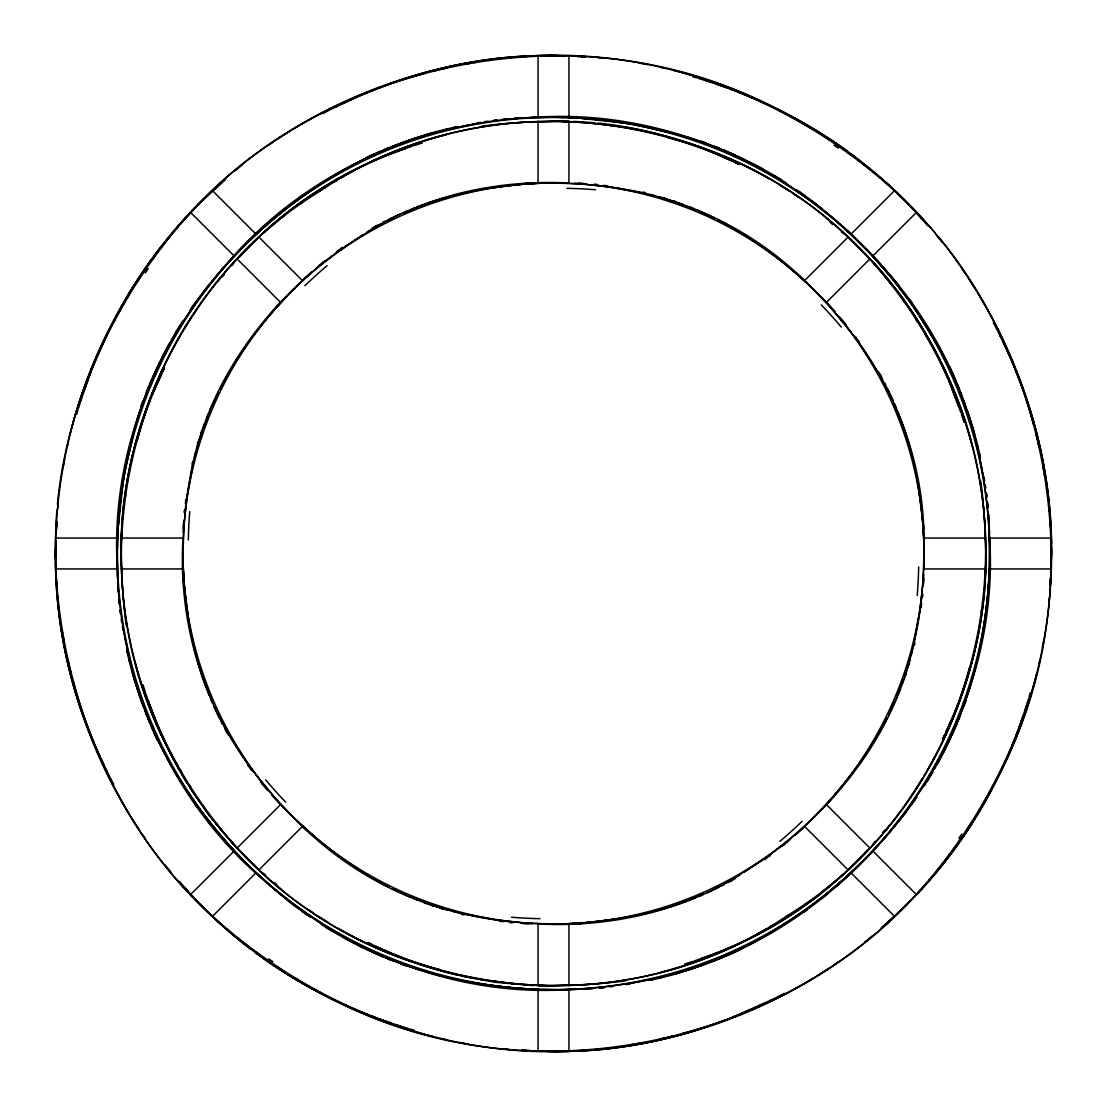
<?xml version="1.0" encoding="UTF-8"?>
<svg xmlns="http://www.w3.org/2000/svg" width="1107" height="1107" viewBox="0 0 1107 1107"><rect width="100%" height="100%" fill="white"/><g stroke="black" fill="none" stroke-linecap="round" stroke-linejoin="round"><path stroke-width="1.5" d="M117.259 553.638L117.633 577.397L117.536 574.049M150.275 399.862C127.969 455.475 117.37 516.07 122.337 575.931M942.569 739.089C974.118 674.938 990.71 602.651 984.663 531.069M55.53 557.762L55.876 541.005M1051.47 549.238L1051.124 565.995M405.84 148.476C237.119 203.909 119.999 376.518 121.175 552.559M701.16 958.524C869.881 903.091 987.001 730.482 985.825 554.441M55.82 545.018C53.786 601.945 63.39 659.052 82.292 712.714M1051.18 561.982C1053.214 505.055 1043.61 447.948 1024.708 394.286M117.314 548.546L117.439 543.468M989.561 563.532L989.367 529.603L989.464 532.951M55.544 563.352L55.641 568.943L117.384 568.943C108.777 436.103 171.17 305.933 271.063 220.293M1051.456 543.648L1051.359 538.057L989.616 538.057C998.223 670.897 935.83 801.067 835.937 886.707M100.073 756.718C36.019 621.982 41.969 458.962 110.548 327.091M117.397 532.841C111.046 663.259 163.767 795.725 264.365 880.632M989.603 574.159C991.332 519.972 984.649 465.314 968.002 413.644M1006.927 350.282C1069.86 482.887 1065.432 643.098 999.469 773.738M183.195 532.246L183.804 520.664M923.805 574.754L923.196 586.336M117.605 538.389L117.826 533.325M989.174 573.675L989.395 568.611M183.264 528.537L183.61 522.227M923.39 584.773L923.736 578.463M117.854 522.656L118.172 517.578M988.828 589.422L989.146 584.344M118.089 528.26L123.555 478.362M988.911 578.74C986.849 613.486 981.286 648.079 971.572 681.525M257.779 868.511C164.071 782.206 112.513 650.736 122.296 523.749M849.221 238.489C942.929 324.794 994.487 456.264 984.704 583.251M56.623 527.057L57.038 521.48M1050.377 579.943L1049.962 585.52M56.568 529.866L56.983 523.763M1050.017 583.237L1050.432 577.134M56.9 509.995C49.012 612.572 74.127 717.059 124.704 806.366C184.011 910.217 283.766 989.298 397.662 1025.193M184.302 512.818L184.551 509.677M922.449 597.323L922.698 594.182M118.947 507.463L119.265 504.1M987.735 602.9L988.053 599.537M184.482 512.015L184.758 509.151M922.242 597.849L922.518 594.985M57.398 504.446C63.403 441.624 83.067 380.476 112.181 324.628M122.835 517.979L123.444 512.209M983.556 594.791L984.165 589.021M185.353 503.422L185.851 499.146M921.149 607.854L921.647 603.578M185.464 508.238L186.35 500.862M920.65 606.138L921.536 598.762M124.15 506.411L124.51 503.505M982.49 603.495L982.85 600.589M187.36 493.514L183.956 525.562L182.793 560.28M919.64 613.486L923.044 581.438L924.207 546.72M125.326 497.693L125.741 494.787M981.259 612.213L981.674 609.307M187.152 495.77L193.268 462.74M919.848 611.23L913.732 644.26M187.581 492.048L189.518 480.383M919.419 614.952L917.482 626.617M124.385 473.464L135.428 425.475M189.781 478.93C204.947 389.207 259.937 310.361 331.892 256.201M917.219 628.07L912.929 648.204M192.023 464.22L192.66 461.494M914.34 645.506L914.977 642.78M912.777 648.315C894.193 730.233 841.209 800.527 775.108 850.799M194.417 457.357L195.87 451.684M911.13 655.316L912.583 649.643M137.476 439.382L139.081 433.57M967.919 673.43L969.524 667.618M196.631 448.847L198.208 443.201M908.792 663.799L910.369 658.153M76.701 414.433L78.016 409.839M1028.984 697.161L1030.299 692.567M139.51 432.131C166.728 332.833 231.667 244.841 319.812 191.317C497.278 70.142 753.493 111.17 886.79 278.604M967.49 674.869C940.272 774.167 875.333 862.159 787.188 915.683C609.722 1036.858 353.507 995.83 220.21 828.396M198.623 441.804L200.312 436.2M906.688 670.8L908.377 665.196M197.433 444.004L198.25 441.347M908.75 665.653L909.567 662.996M136.825 420.771L145.142 396.237M970.175 686.229L967.214 695.57M78.486 408.317L81.337 399.184M1025.663 707.816L1028.514 698.683M81.005 400.222L82.333 396.112M1024.667 710.888L1025.995 706.778M200.768 434.816L202.581 429.253M904.419 677.747L906.232 672.184M81.807 397.662L92.573 367.635L107.725 332.889M966.757 696.953L961.858 710.763M1025.193 709.338C1000.271 786.385 957.264 858.174 897.556 913.261M84.16 390.633L85.848 385.748M1021.152 721.252L1022.84 716.367M200.837 433.446L201.751 430.831M203.051 427.869L204.504 423.732M902.496 683.268L903.949 679.131M905.249 676.169L906.163 673.554M86.415 384.115L88.173 379.258M1018.827 727.742L1020.585 722.885M141.129 405.66L142.831 401.052M964.169 705.948L965.871 701.34M153.375 392.445C104.75 512.389 110.479 653.863 177.881 765.67M953.625 714.555C1003.62 591.775 995.774 446.591 924.594 333.525M88.768 377.639L91.203 371.177M1015.797 735.823L1018.232 729.361M145.654 394.867L149.403 385.319M959.769 716.243L961.346 712.133M91.826 369.572L96.309 358.377M1015.174 737.428L1010.691 748.623M957.597 721.681L959.243 717.599M206.594 417.892L208.158 414.073M898.842 692.927L900.406 689.108M150.787 381.86C126.115 440.821 116.18 505.235 117.384 568.943M956.213 725.14C980.885 666.179 990.82 601.765 989.616 538.057M146.387 391.92L148.255 387.395M958.745 719.605L960.613 715.08M152.157 395.213L164.431 367.911M149.957 383.963L159.533 362.543M957.043 723.037L953.002 732.474M151.313 380.614L155.077 371.994M955.687 726.386L951.923 735.006M153.582 391.85L161.359 374.401M953.418 715.15L945.641 732.599M209.763 410.254L218.231 392.127M897.237 696.746L888.769 714.873M150.165 382.884L152.531 377.529M954.469 729.471L956.835 724.116M96.876 357.243C120.621 303.553 152.974 253.586 192.701 210.33M1010.124 749.757C986.379 803.447 954.026 853.414 914.299 896.67M952.421 733.816L947.467 744.457M153.14 376.186L163.85 353.797M155.644 370.762L157.319 367.095M952.034 734.799L953.86 730.814M162.701 371.509L164.5 367.787M942.5 739.213L944.299 735.491M945.53 748.415L946.817 745.786M157.485 366.901L159.436 362.958M947.564 744.042L951.397 736.127L943.15 753.203M110.479 327.243L130.252 291.169L150.981 259.785M162.12 357.257L164.791 352.026M160.086 361.643L162.757 356.412M944.243 750.588L946.914 745.357M942.209 754.974L944.88 749.743M994.819 782.372C1102.185 588.633 1050.778 327.257 885.683 182.143M113.315 321.625C137.655 273.872 170.021 230.131 209.444 193.739M993.366 786.025C965.871 840.061 927.777 888.672 881.269 927.624M164.459 352.593L168.901 344.263M942.541 754.407L938.099 762.737M165.483 350.725L170.367 341.662M163.435 355.126L177.203 330.827M943.565 751.874L929.797 776.173M941.517 756.275L936.633 765.338M112.983 323.106L115.405 318.553M219.643 389.277L228.042 373.917M887.357 717.723L878.958 733.083M991.595 788.447L994.017 783.894M221.054 386.592L222.479 383.908M884.521 723.092L885.946 720.408M116.235 317.045L118.712 312.506M988.288 794.494L990.765 789.955M223.185 382.565L225.385 378.58M881.615 728.42L883.815 724.435M119.556 311.012L121.244 308.009M985.756 798.991L987.444 795.988M171.101 340.375L173.273 336.528M934.446 769.185L935.899 766.625M122.088 306.514L125.534 300.578M981.466 806.422L984.912 800.486M227.627 374.609L229.163 371.98M877.837 735.02L879.373 732.391M174.02 335.255L179.334 326.385M932.98 771.745L927.666 780.615M127.291 297.631L129.062 294.683M977.938 812.317L979.709 809.369M175.598 332.543L176.995 330.232M229.938 370.665C251.856 333.774 279.946 300.73 311.704 271.948M877.062 736.335C855.144 773.226 827.054 806.27 795.296 835.052M930.005 776.768L931.402 774.457M228.831 372.533C251.012 334.798 279.67 301.076 312.049 271.741M878.169 734.467C855.988 772.202 827.33 805.924 794.951 835.259M177.687 329.07L180.538 324.462M926.462 782.538L929.313 777.93M177.978 329.582L182.697 322.095M929.022 777.418L924.303 784.905M181.257 323.327L182.71 321.044M924.29 785.956L925.743 783.673M137.24 281.621L140.049 277.331M966.951 829.669L969.76 825.379M183.485 320.85L200.478 296.455M923.515 786.15L906.522 810.545M189.837 310.264L191.386 307.995M915.614 799.005L917.163 796.736M192.189 306.86L193.78 304.605M913.22 802.395L914.811 800.14M191.995 307.234L194.957 303.083M912.043 803.917L915.005 799.766M152.711 258.969L155.257 255.468M194.583 303.484L197.018 300.122M909.982 806.878L912.417 803.516M951.743 851.532L954.289 848.031M156.115 254.319L157.831 251.995M949.169 855.005L950.885 852.681M197.835 299.001L200.325 295.666M906.675 811.334L909.165 807.999M154.26 255.399L179.154 224.735M201.197 295.486L217.097 275.449M905.803 811.514L889.903 831.551M160.432 248.549L162.175 246.28M944.824 860.72L946.568 858.451M201.031 294.877L203.702 291.252M903.893 814.821L905.969 812.123M903.298 815.748L905.844 812.441M163.933 243.997L165.69 241.741M941.31 865.259L943.067 863.003M204.145 290.837L223.808 267.299L244.924 245.131M902.855 816.163L886.569 835.868L869.258 854.632M204.546 290.145L222.562 268.586M902.454 816.855L884.438 838.414M168.361 238.365L171.045 235.03M935.955 871.97L938.639 868.635M222.438 276.764L224.486 274.287M882.514 832.713L884.562 830.236M173.771 231.709L178.352 226.243M933.229 875.291L928.648 880.757M217.899 274.508C265.694 218.439 326.51 172.734 395.102 145.363M887.523 834.36C839.922 889.53 779.743 934.599 711.898 961.637M179.265 225.15L198.914 203.909L225.731 179.376M927.735 881.85C783.839 1050.252 519.64 1102.863 324.628 994.819M231.709 265.694L233.798 263.272M873.202 843.728L875.291 841.306M272.599 310.984L274.55 308.825M832.45 798.175L834.401 796.016M239.098 257.336L258.761 236.94L278.604 220.21M867.902 849.664L848.239 870.06L828.396 886.79M238.489 257.779L258.761 236.94L302.432 280.597L275.532 307.76M868.511 849.221L848.239 870.06L804.568 826.403L831.468 799.24M182.143 221.317C327.257 56.222 588.633 4.815 782.372 112.181M226.368 264.365C311.275 163.767 443.741 111.046 574.159 117.397M880.632 842.635C823.262 907.698 747.142 957.112 662.235 976.775M193.656 209.306C253.448 144.297 332.972 99.187 417.63 75.345M913.344 897.694C853.552 962.703 774.028 1007.813 689.37 1031.655M190.542 894.622L234.2 850.965M628.07 189.781C694.172 201.806 756.621 233.397 804.568 280.597L848.239 236.94M832.492 217.899L850.965 234.2L894.622 190.542L898.649 194.431M208.351 912.569L212.378 916.458L256.035 872.8L272.64 887.523M258.761 870.06L302.432 826.403C345.522 868.538 400.014 898.856 458.685 912.777M966.3 408.525C947.038 351.556 914.7 299.139 872.8 256.035L916.458 212.378M865.674 858.271L847.312 875.845M248.577 241.575L259.688 231.155M262.276 233.632C305.062 193.628 357.409 164.694 412.745 146.069M844.724 873.368L815.236 898.123L787.243 917.371M212.516 190.902L218.743 185.298M894.484 916.098L888.257 921.702M263.466 227.779C304.37 191.414 351.32 161.428 402.796 142.457M843.534 879.221C802.63 915.586 755.68 945.572 704.204 964.543M316.408 267.922L318.595 266.026M788.405 840.974L790.592 839.078M318.802 265.694L323.604 261.639M783.396 845.361L788.198 841.306M278.77 213.693L285.288 208.337M828.23 893.307L821.712 898.663M323.009 262.317L325.237 260.477M781.763 846.523L783.991 844.683M325.264 261.252L342.99 247.816M781.736 845.748L764.01 859.184M280.901 218.411L285.495 214.813M821.505 892.187L826.099 888.589M336.514 251.621L338.797 249.905M768.203 857.095L770.486 855.379M335.269 253.641L362.958 234.587M771.731 853.359L744.042 872.413M299.914 197.06L302.612 195.067M804.388 911.933L807.086 909.94M339.946 249.061L342.257 247.387M764.743 859.613L767.054 857.939M344.194 246.972L380.255 224.278M762.806 860.028L726.746 882.722M299.72 204.325L302.156 202.623M804.844 904.377L807.28 902.675M319.466 191.041L321.985 189.422M785.015 917.578L787.534 915.959M366.5 232.401C426.596 194.86 498.551 179.445 568.943 183.001L568.943 121.244L554.441 121.175M740.5 874.599C680.404 912.14 608.449 927.555 538.057 923.999L538.057 985.756L552.559 985.825M783.064 919.945C755.126 936.909 725.196 950.498 694.255 960.931M333.525 182.406L337.4 180.109M769.6 926.891L773.475 924.594M341.33 177.881C453.137 110.479 594.611 104.75 714.555 153.375M765.67 929.119C653.863 996.521 512.389 1002.25 392.445 953.625M372.063 228.319L376.089 226.077M730.911 880.923L734.937 878.681M374.263 226.949L377.93 224.942M729.07 882.058L732.737 880.051M322.663 113.703L326.482 111.682M780.518 995.318L784.337 993.297M327.34 111.254L330.163 109.773M776.837 997.227L779.66 995.747M382.842 222.355L385.305 221.082M721.695 885.918L724.158 884.645M386.703 220.819L393.22 217.498M713.78 889.502L720.297 886.181M331.616 109.053L336.763 106.48M770.237 1000.52L775.384 997.947M335.891 106.936L359 96.143L388.349 84.423M771.109 1000.064L730.468 1018.108M389.027 219.228L392.764 217.429M714.236 889.571L717.973 887.772M342.769 103.615L348.76 100.751M758.24 1006.249L764.231 1003.385M394.009 216.847L400.291 213.969M712.991 890.153L706.709 893.031M366.486 157.346L375.425 153.292M740.514 949.654L731.575 953.708M350.282 100.073C417.547 69.174 491.854 52.596 565.995 55.876M756.718 1006.927C689.453 1037.826 615.146 1054.404 541.005 1051.124M376.92 152.655L379.922 151.355M727.078 955.645L730.08 954.345M404.083 212.323L407.902 210.704M699.098 896.296L702.917 894.677M384.433 149.473L388.972 147.632M718.028 959.368L722.567 957.527M411.721 209.154L415.568 207.646M691.432 899.354L695.279 897.846M390.453 147.079L408.981 140.202M716.547 959.921L673.222 974.174L636.138 982.449M400.125 143.426L405.176 141.558M706.875 963.574L698.019 966.798M718.651 1022.577L724.573 1020.377M417.062 207.092L424.521 204.352M682.479 902.648L689.938 899.908M404.318 141.917L422.694 135.704M702.682 965.083L684.306 971.296M394.286 82.292C447.948 63.39 505.055 53.786 561.982 55.82M712.714 1024.708C659.052 1043.61 601.945 1053.214 545.018 1051.18M410.24 139.745L415.346 138.015M691.654 968.985L696.76 967.255M426.015 203.84C471.803 187.886 520.622 182.143 568.943 183.001L547.052 182.973M680.985 903.16C635.197 919.114 586.378 924.857 538.057 923.999L559.948 924.027M406.684 141.101L433.778 132.826L470.862 124.551M416.619 137.6L419.193 136.756M687.807 970.244L690.381 969.4M414.322 145.557L422.21 143.011M684.79 963.989L692.678 961.443M432.117 201.792L436.449 200.395M670.551 906.605L674.883 905.208M420.466 136.341L430.789 133.214M686.534 970.659L676.211 973.786M424.23 135.206L433.57 132.48M440.807 199.066L445.18 197.793M661.82 909.207L666.193 907.934M673.43 974.52L682.77 971.794M432.09 132.854L434.691 132.12M672.309 974.88L674.91 974.146M419.179 74.916L425.379 73.228M681.621 1033.772L687.821 1032.084M435.992 131.761L446.453 129.062M671.008 975.239L660.547 977.938M451.047 196.188L453.981 195.413M653.019 911.587L655.953 910.812M433.155 71.222L439.382 69.672M455.461 195.053L462.878 193.255M651.539 911.947L644.122 913.745M667.618 1037.328L673.845 1035.778M446.135 129.159L457.26 126.585M649.74 980.415L660.865 977.841M440.932 69.312L447.186 67.887M659.814 1039.113L666.068 1037.688M464.359 192.922L485.406 188.785M642.641 914.078L621.594 918.215M656.977 978.007C616.336 987.236 574.478 990.973 532.841 989.603M454.368 127.236L457.011 126.655M649.989 980.345L652.632 979.764M467.541 63.763L470.669 63.182M636.331 1043.818L639.459 1043.237M472.44 124.288L480.286 122.974M626.714 984.026L634.56 982.712M473.81 62.642L476.951 62.13M630.049 1044.87L633.19 1044.358M486.928 188.536L520.816 184.371M620.072 918.464L586.184 922.629M477.034 122.905L480.396 122.379M626.604 984.621L629.966 984.095M487.938 60.428L491.079 59.986M484.741 121.673L488.007 121.203M615.921 1047.014L619.062 1046.572M497.361 59.155L500.502 58.782M606.498 1048.218L609.639 1047.845M493.888 120.538L497.278 120.137M609.722 986.863L613.112 986.462M492.919 120.552L496.227 120.165M506.785 58.062L511.489 57.592M595.511 1049.408L600.215 1048.938M502.357 119.598L507.449 119.113M599.551 987.887L604.643 987.402M502.827 119.418L507.822 118.989M599.178 988.011L604.173 987.582M517.744 56.997L530.253 56.083M589.256 1050.003L576.747 1050.917M514.243 118.56L522.753 117.992M531.069 122.337L557.983 121.216L583.251 122.296M575.931 984.663L549.017 985.784L523.749 984.704M592.757 988.44L584.247 989.008M525.175 184.025L538.293 183.264M581.825 922.975L568.707 923.736M530.115 122.254L533.366 122.033M573.634 984.967L576.885 984.746M533.38 55.904C666.76 48.68 798.963 103.325 896.67 192.701M514.478 118.421L522.864 117.937M584.136 989.063L592.522 988.579M210.33 914.299C308.037 1003.675 440.24 1058.32 573.62 1051.097M524.898 183.471L529.257 183.236M577.743 923.764L582.102 923.529M563.837 989.713L577.439 989.326C510.964 991.747 443.45 981.937 381.86 956.213M886.707 271.063C799.282 168.79 665.127 106.59 529.561 117.674L553.362 117.259M546.72 182.793L581.438 183.956L613.486 187.36M55.641 538.057L117.384 538.057M121.244 538.057L183.001 538.057C177.992 621.221 202.498 705.768 253.641 771.731M853.359 335.269C897.68 393.11 923.529 465.023 923.999 538.057L985.756 538.057M121.244 568.943L183.001 568.943M985.756 568.943L923.999 568.943L923.999 538.057M989.616 568.943L1051.359 568.943M560.28 924.207L525.562 923.044L493.514 919.64M220.293 835.937C305.933 935.83 436.103 998.223 568.943 989.616L568.943 1051.359M558.731 989.755L543.468 989.561M558.454 117.314L563.532 117.439M574.754 183.195L586.336 183.804M532.246 923.805L520.664 923.196M568.611 117.605L573.675 117.826M573.758 121.396L592.965 122.573M533.242 985.604L494.898 982.255L461.481 976.07M533.325 989.174L538.389 989.395M578.463 183.264L584.773 183.61M522.227 923.39L528.537 923.736M584.344 117.854L589.422 118.172M517.578 988.828L522.656 989.146M578.74 118.089L628.638 123.555M528.26 988.911C493.514 986.849 458.921 981.286 425.475 971.572M577.134 56.568L583.237 56.983M523.763 1050.017L529.866 1050.432M582.739 56.817L585.52 57.038M521.48 1049.962L524.261 1050.183M594.182 184.302L597.323 184.551M509.677 922.449L512.818 922.698M599.537 118.947L602.9 119.265M504.1 987.735L507.463 988.053M594.985 184.482L597.849 184.758M509.151 922.242L512.015 922.518M589.021 122.835L594.791 123.444M512.209 983.556L517.979 984.165M597.766 123.029C646.903 127.942 694.781 142.817 739.089 164.431M603.578 185.353L607.854 185.851M499.146 921.149L503.422 921.647M598.762 185.464L606.138 186.35M500.862 920.65L508.238 921.536M600.589 124.15L603.495 124.51M503.505 982.49L506.411 982.85M609.307 125.326L612.213 125.741M494.787 981.259L497.693 981.674M611.23 187.152L644.26 193.268M495.77 919.848L462.74 913.732M614.952 187.581L626.617 189.518M492.048 919.419L480.383 917.482M633.536 124.385L681.525 135.428M478.93 917.219L458.796 912.929M642.78 192.023L645.506 192.66M461.494 914.34L464.22 914.977M456.707 974.935C426.043 967.421 396.264 956.434 367.911 942.569M649.643 194.417L655.316 195.87M451.684 911.13L457.357 912.583M667.618 137.476L673.43 139.081M433.57 967.919L439.382 969.524M658.153 196.631L663.799 198.208M443.201 908.792L448.847 910.369M692.567 76.701L697.161 78.016M409.839 1028.984L414.433 1030.299M674.869 139.51C799.185 172.055 900.572 267.216 950.318 384.461M432.131 967.49C307.815 934.945 206.428 839.784 156.682 722.539M665.196 198.623L670.8 200.312M436.2 906.688L441.804 908.377M662.996 197.433L665.653 198.25M441.347 908.75L444.004 909.567M698.683 78.486L707.816 81.337M686.229 136.825L710.763 145.142M420.771 970.175L396.237 961.858M399.184 1025.663L408.317 1028.514M706.778 81.005L710.888 82.333M396.112 1024.667L400.222 1025.995M672.184 200.768L677.747 202.581M429.253 904.419L434.816 906.232M709.338 81.807C793.262 108.915 870.974 157.637 927.624 225.731M716.367 84.16L721.252 85.848M679.131 203.051L683.268 204.504M423.732 902.496L427.869 903.949M385.748 1021.152L390.633 1022.84M673.554 200.837L676.169 201.751M430.831 905.249L433.446 906.163M722.885 86.415L727.742 88.173M379.258 1018.827L384.115 1020.585M701.34 141.129L705.948 142.831M401.052 964.169L405.66 965.871M729.361 88.768L735.823 91.203M371.177 1015.797L377.639 1018.232M712.133 145.654L721.681 149.403M394.867 961.346L385.319 957.597M737.428 91.826C776.27 106.909 813.382 126.627 847.215 150.981M369.572 1015.174C328.793 999.33 289.923 978.394 254.748 952.338M689.108 206.594L692.927 208.158M414.073 898.842L417.892 900.406M715.08 146.387L719.605 148.255M725.14 150.787C666.179 126.115 601.765 116.18 538.057 117.384L538.057 55.641M387.395 958.745L391.92 960.613M723.037 149.957L744.457 159.533M383.963 957.043L362.543 947.467M726.386 151.313L735.006 155.077M380.614 955.687L371.994 951.923M715.15 153.582L732.599 161.359M391.85 953.418L374.401 945.641M696.746 209.763L714.873 218.231M410.254 897.237L392.127 888.769M724.116 150.165L729.471 152.531M377.529 954.469L382.884 956.835M730.814 153.14L744.042 159.436M736.238 155.644L754.974 164.791M370.762 951.356L357.395 944.991M376.186 953.86L362.958 947.564M735.491 162.701L739.213 164.5M367.787 942.5L371.509 944.299M358.585 945.53L361.214 946.817M352.026 942.209L357.257 944.88M745.357 160.086L750.588 162.757M356.412 944.243L361.643 946.914M754.407 164.459L762.737 168.901M352.593 942.541L344.263 938.099M756.275 165.483L765.338 170.367M751.874 163.435L776.173 177.203M355.126 943.565L330.827 929.797M350.725 941.517L341.662 936.633M783.894 112.983L788.447 115.405M717.723 219.643L733.083 228.042M389.277 887.357L373.917 878.958M318.553 991.595L323.106 994.017M720.408 221.054L723.092 222.479M383.908 884.521L386.592 885.946M789.955 116.235L794.494 118.712M312.506 988.288L317.045 990.765M724.435 223.185L728.42 225.385M378.58 881.615L382.565 883.815M795.988 119.556L798.991 121.244M308.009 985.756L311.012 987.444M766.625 171.101L770.472 173.273M336.528 933.727L340.375 935.899M800.486 122.088L806.422 125.534M300.578 981.466L306.514 984.912M732.391 227.627L735.02 229.163M371.98 877.837L374.609 879.373M771.745 174.02L780.615 179.334M335.255 932.98L326.385 927.666M809.369 127.291L812.317 129.062M294.683 977.938L297.631 979.709M774.457 175.598L776.768 176.995M330.232 930.005L332.543 931.402M734.467 228.831C772.133 250.902 805.633 279.573 835.052 311.704M372.533 878.169C334.868 856.098 301.367 827.427 271.948 795.296M777.93 177.687L782.538 180.538M740.251 232.29C775.647 253.96 807.57 281.164 835.259 312.049M366.749 874.71L343.751 859.544L322.331 843.216M324.462 926.462L329.07 929.313M777.418 177.978L784.905 182.697M329.582 929.022L322.095 924.303M783.673 181.257L785.956 182.71M321.044 924.29L323.327 925.743M825.379 137.24L829.669 140.049M277.331 966.951L281.621 969.76M786.15 183.485L810.545 200.478M320.85 923.515L296.455 906.522M796.736 189.837L799.005 191.386M307.995 915.614L310.264 917.163M800.14 192.189L802.395 193.78M304.605 913.22L306.86 914.811M799.766 191.995L803.917 194.957M303.083 912.043L307.234 915.005M803.516 194.583L806.878 197.018M300.122 909.982L303.484 912.417M848.031 152.711L851.532 155.257M255.468 951.743L258.969 954.289M852.681 156.115L855.005 157.831M251.995 949.169L254.319 950.885M807.999 197.835L811.334 200.325M295.666 906.675L299.001 909.165M851.601 154.26L882.265 179.154M811.514 201.197L831.551 217.097M295.486 905.803L275.449 889.903M858.451 160.432L860.72 162.175M246.28 944.824L248.549 946.568M812.441 201.156L815.748 203.702M291.252 903.298L294.559 905.844M812.123 201.031L814.821 203.107M292.179 903.893L294.877 905.969M250.86 949.336C224.569 929.423 200.713 906.384 179.376 881.269M863.003 163.933L865.259 165.69M241.741 941.31L243.997 943.067M816.163 204.145L843.492 227.239L868.94 252.244M290.837 902.855L271.132 886.569L252.368 869.258M816.855 204.546L838.414 222.562M290.145 902.454L268.586 884.438M868.635 168.361L871.97 171.045M235.03 935.955L238.365 938.639M830.236 222.438L832.713 224.486M274.287 882.514L276.764 884.562M875.291 173.771L880.757 178.352M231.709 933.229L226.243 928.648M318.954 840.434L292.898 817.021L271.741 794.951M881.85 179.265L894.622 190.542M225.15 927.735L212.378 916.458M841.306 231.709L843.728 233.798M263.272 873.202L265.694 875.291M796.016 272.599L798.175 274.55M308.825 832.45L310.984 834.401M849.664 239.098L870.06 258.761L826.403 302.432L799.24 275.532M257.336 867.902L236.94 848.239L280.597 804.568L307.76 831.468M842.635 226.368C893.543 273.36 936.135 330.398 961.637 395.102M897.694 193.656L916.707 212.364L935.387 233.12M209.306 913.344C144.297 853.552 99.187 774.028 75.345 689.37M804.568 280.5L828.839 305.463L850.799 331.892M302.432 826.5L278.161 801.537L256.201 775.108M256.035 872.8C208.863 827.372 169.454 773.046 145.363 711.898M850.965 234.2L872.8 256.035M212.378 190.542L256.035 234.2M826.403 804.568L870.06 848.239M872.8 850.965L916.458 894.622M190.542 212.378L234.2 256.035M236.94 258.761L280.597 302.432M850.965 872.8L894.622 916.458M248.729 865.674L238.06 854.756M902.606 198.374L913.261 209.444M204.394 908.626L193.739 897.556M872.413 255.952L892.339 278.812L910.646 302.612M873.368 262.276C904.613 295.707 929.202 335.047 947.26 377.017M233.632 844.724L208.877 815.236L189.629 787.243M234.587 851.048C208.656 822.999 185.755 792.045 167.323 758.558M916.098 212.516L921.702 218.743M185.298 888.257L189.02 892.422M839.078 316.408L840.974 318.595M266.026 788.405L267.922 790.592M890.028 274.91L898.663 285.288M841.306 318.802L845.361 323.604M261.639 783.396L265.694 788.198M216.972 832.09L208.337 821.712M844.683 323.009L846.523 325.237M260.477 781.763L262.317 783.991M938.971 237.396C982.324 289.937 1013.085 352.261 1031.655 417.63M845.748 325.264L859.184 342.99M261.252 781.736L247.816 764.01M888.589 280.901L892.187 285.495M214.813 821.505L218.411 826.099M855.379 336.514L857.095 338.797M249.905 768.203L251.621 770.486M909.94 299.914L911.933 302.612M195.067 804.388L197.06 807.086M857.939 339.946L859.613 342.257M247.387 764.743L249.061 767.054M860.028 344.194L882.722 380.255M246.972 762.806L224.278 726.746M913.524 306.667L939.677 348.442M902.675 299.72L904.377 302.156M202.623 804.844L204.325 807.28M915.959 319.466L917.578 321.985M189.422 785.015L191.041 787.534M187.055 783.064C170.091 755.126 156.502 725.196 146.069 694.255M180.109 769.6L182.406 773.475M878.681 372.063L880.923 376.089M226.077 730.911L228.319 734.937M880.051 374.263L882.058 377.93M224.942 729.07L226.949 732.737M993.297 322.663L995.318 326.482M942.015 352.746L956.102 381.86L964.543 402.796M164.985 754.254L150.898 725.14L142.457 704.204M111.682 780.518L113.703 784.337M995.747 327.34L997.227 330.163M109.773 776.837L111.254 779.66M884.645 382.842L885.918 385.305M221.082 721.695L222.355 724.158M886.181 386.703L889.502 393.22M217.498 713.78L220.819 720.297M997.947 331.616L1000.52 336.763M106.48 770.237L109.053 775.384M1000.064 335.891L1010.857 359L1022.577 388.349M106.936 771.109L96.143 748L84.423 718.651M887.772 389.027L889.571 392.764M217.429 714.236L219.228 717.973M1003.385 342.769L1006.249 348.76M100.751 758.24L103.615 764.231M890.153 394.009L893.031 400.291M216.847 712.991L213.969 706.709M949.654 366.486L953.708 375.425M157.346 740.514L153.292 731.575M954.345 376.92L955.645 379.922M151.355 727.078L152.655 730.08M894.677 404.083L896.296 407.902M210.704 699.098L212.323 702.917M949.225 381.638L960.931 412.745M957.527 384.433L959.368 388.972M147.632 718.028L149.473 722.567M950.581 385.028L958.524 405.84M156.419 721.972L148.476 701.16M897.846 411.721L899.354 415.568M207.646 691.432L209.154 695.279M959.921 390.453L974.174 433.778L982.449 470.862M147.079 716.547L132.826 673.222L124.551 636.138M963.574 400.125L965.442 405.176M143.426 706.875L140.202 698.019M899.908 417.062L902.648 424.521M204.352 682.479L207.092 689.938M965.083 404.318L971.296 422.694M141.917 702.682L135.704 684.306M967.255 410.24L968.985 415.346M138.015 691.654L139.745 696.76M903.16 426.015C919.114 471.803 924.857 520.622 923.999 568.943L924.027 547.052M203.84 680.985C187.886 635.197 182.143 586.378 183.001 538.057L182.973 559.948M969.4 416.619L970.244 419.193M136.756 687.807L137.6 690.381M961.443 414.322L963.989 422.21M143.011 684.79L145.557 692.678M905.208 432.117L909.207 445.18M201.792 674.883L197.793 661.82M970.659 420.466L973.786 430.789M136.341 686.534L133.214 676.211M971.794 424.23L974.52 433.57M132.48 673.43L135.206 682.77M974.146 432.09L974.88 434.691M132.12 672.309L132.854 674.91M909.608 446.647L910.424 449.567M196.576 657.433L197.392 660.353M1032.084 419.179L1033.772 425.379M73.228 681.621L74.916 687.821M975.239 435.992L977.938 446.453M131.761 671.008L129.062 660.547M910.812 451.047L911.587 453.981M195.413 653.019L196.188 655.953M1035.778 433.155L1037.328 439.382M69.672 667.618L71.222 673.845M912.694 458.423L913.745 462.878M193.255 644.122L194.306 648.577M977.841 446.135L980.415 457.26M126.585 649.74L129.159 660.865M1037.688 440.932L1039.113 447.186M67.887 659.814L69.312 666.068M914.078 464.359L918.215 485.406M192.922 642.641L188.785 621.594M979.764 454.368L980.345 457.011M126.655 649.989L127.236 652.632M1043.237 467.541L1043.818 470.669M63.182 636.331L63.763 639.459M982.712 472.44L984.026 480.286M122.974 626.714L124.288 634.56M1044.358 473.81L1044.87 476.951M918.464 486.928L922.629 520.816M188.536 620.072L184.371 586.184M62.13 630.049L62.642 633.19M984.095 477.034L984.621 480.396M122.379 626.604L122.905 629.966M985.327 484.741L985.797 488.007M121.203 618.993L121.673 622.259M1046.572 487.938L1047.014 491.079M59.986 615.921L60.428 619.062M1047.845 497.361L1048.218 500.502M58.782 606.498L59.155 609.639M986.462 493.888L986.863 497.278M120.137 609.722L120.538 613.112M986.448 492.919L986.835 496.227M120.165 610.773L120.552 614.081M1048.938 506.785L1049.408 511.489M57.592 595.511L58.062 600.215M987.402 502.357L987.887 507.449M119.113 599.551L119.598 604.643M987.582 502.827L988.011 507.822M118.989 599.178L119.418 604.173M1050.003 517.744L1050.917 530.253M56.997 589.256L56.083 576.747M988.44 514.243L989.008 522.753M118.56 592.757L117.992 584.247M984.746 530.115L984.967 533.366M922.975 525.175L923.736 538.293M184.025 581.825L183.264 568.707M122.033 573.634L122.254 576.885M1051.097 533.38L1051.359 538.057M988.579 514.478L989.063 522.864M117.937 584.136L118.421 592.522M55.641 568.943L55.904 573.62M923.529 524.898L923.764 529.257M183.236 577.743L183.471 582.102M568.943 55.641L568.943 117.384M568.943 923.999L568.943 985.756M538.057 121.244L538.057 183.001M538.057 989.616L538.057 1051.359M961.706 834.041A985.202 703.844 51.3 0 1 958.87 838.303M1051.332 548.339A497.859 497.859 0 0 1 1051.332 558.661M1050.598 581.05A497.859 497.859 0 0 1 1050.405 584.496M1049.353 598.237A497.859 497.859 0 0 1 1049.035 601.641M1043.956 639.03A497.859 497.859 0 0 1 1042.42 647.429M1039.667 660.782A497.859 497.859 0 0 1 1038.546 665.764M1036.553 674.052A497.859 497.859 0 0 1 960.627 840.061M942.154 864.65A497.859 497.859 0 0 1 935.664 872.593M920.969 889.419A497.859 497.859 0 0 1 896.947 913.939M872.593 935.664A497.859 497.859 0 0 1 864.65 942.154M838.663 961.609A497.859 497.859 0 0 1 834.443 964.515M828.783 968.334A497.859 497.859 0 0 1 817.395 975.668M813.091 978.339A497.859 497.859 0 0 1 637.341 1044.247M610.165 1048.135A497.859 497.859 0 0 1 606.761 1048.509M601.641 1049.035A497.859 497.859 0 0 1 598.237 1049.353M584.496 1050.405A497.859 497.859 0 0 1 575.889 1050.861M558.661 1051.332A497.859 497.859 0 0 1 548.339 1051.332M525.95 1050.598A497.859 497.859 0 0 1 522.504 1050.405M508.763 1049.353A497.859 497.859 0 0 1 505.359 1049.035M467.97 1043.956A497.859 497.859 0 0 1 459.571 1042.42M446.218 1039.667A497.859 497.859 0 0 1 441.236 1038.546M432.948 1036.553A497.859 497.859 0 0 1 266.939 960.627M242.35 942.154A497.859 497.859 0 0 1 234.407 935.664M217.581 920.969A497.859 497.859 0 0 1 193.061 896.947M171.336 872.593A497.859 497.859 0 0 1 164.846 864.65M145.391 838.663A497.859 497.859 0 0 1 142.485 834.443M138.666 828.783A497.859 497.859 0 0 1 131.332 817.395M128.661 813.091A497.859 497.859 0 0 1 62.753 637.341M58.865 610.165A497.859 497.859 0 0 1 58.491 606.761M57.965 601.641A497.859 497.859 0 0 1 57.647 598.237M56.595 584.496A497.859 497.859 0 0 1 56.139 575.889M55.668 558.661A497.859 497.859 0 0 1 55.668 548.339M56.402 525.95A497.859 497.859 0 0 1 56.595 522.504M57.647 508.763A497.859 497.859 0 0 1 57.965 505.359M63.044 467.97A497.859 497.859 0 0 1 64.58 459.571M67.333 446.218A497.859 497.859 0 0 1 68.454 441.236M70.447 432.948A497.859 497.859 0 0 1 146.373 266.939M164.846 242.35A497.859 497.859 0 0 1 171.336 234.407M186.031 217.581A497.859 497.859 0 0 1 210.053 193.061M234.407 171.336A497.859 497.859 0 0 1 242.35 164.846M268.337 145.391A497.859 497.859 0 0 1 272.557 142.485M278.217 138.666A497.859 497.859 0 0 1 289.605 131.332M293.909 128.661A497.859 497.859 0 0 1 469.659 62.753M496.835 58.865A497.859 497.859 0 0 1 500.239 58.491M505.359 57.965A497.859 497.859 0 0 1 508.763 57.647M522.504 56.595A497.859 497.859 0 0 1 531.111 56.139M548.339 55.668A497.859 497.859 0 0 1 558.661 55.668M581.05 56.402A497.859 497.859 0 0 1 584.496 56.595M598.237 57.647A497.859 497.859 0 0 1 601.641 57.965M639.03 63.044A497.859 497.859 0 0 1 647.429 64.58M660.782 67.333A497.859 497.859 0 0 1 665.764 68.454M674.052 70.447A497.859 497.859 0 0 1 840.061 146.373M864.65 164.846A497.859 497.859 0 0 1 872.593 171.336M889.419 186.031A497.859 497.859 0 0 1 913.939 210.053M935.664 234.407A497.859 497.859 0 0 1 942.154 242.35M961.609 268.337A497.859 497.859 0 0 1 964.515 272.557M968.334 278.217A497.859 497.859 0 0 1 975.668 289.605M978.339 293.909A497.859 497.859 0 0 1 1044.247 469.659M1048.135 496.835A497.859 497.859 0 0 1 1048.509 500.239M1049.035 505.359A497.859 497.859 0 0 1 1049.353 508.763M1050.405 522.504A497.859 497.859 0 0 1 1050.861 531.111M802.174 821.269A1061.751 617.54 76.9 0 1 779.882 841.334M716.852 886.859A908.556 547.301 71.1 0 1 714.14 888.271M703.139 893.653A908.556 547.301 71.1 0 1 674.924 905.305M985.548 567.019A432.256 432.256 0 0 1 985.105 577.162M984.012 592.342A432.256 432.256 0 0 1 983.694 595.677M979.986 623.905A432.256 432.256 0 0 1 979.418 627.212M978.533 632.152A432.256 432.256 0 0 1 927.721 769.849M922.518 778.595A432.256 432.256 0 0 1 916.222 788.613M913.413 792.889A432.256 432.256 0 0 1 909.58 798.548M889.087 825.947A432.256 432.256 0 0 1 884.714 831.246M867.542 850.522A432.256 432.256 0 0 1 850.522 867.542M844.212 873.395A432.256 432.256 0 0 1 841.652 875.692M831.246 884.714A432.256 432.256 0 0 1 823.29 891.232M811.085 900.628A432.256 432.256 0 0 1 808.331 902.648M799.96 908.612A432.256 432.256 0 0 1 660.796 972.223M595.677 983.694A432.256 432.256 0 0 1 592.342 984.012M577.162 985.105A432.256 432.256 0 0 1 573.786 985.272M539.981 985.548A432.256 432.256 0 0 1 529.838 985.105M514.658 984.012A432.256 432.256 0 0 1 511.323 983.694M483.095 979.986A432.256 432.256 0 0 1 479.788 979.418M474.848 978.533A432.256 432.256 0 0 1 337.151 927.721M328.405 922.518A432.256 432.256 0 0 1 318.387 916.222M314.111 913.413A432.256 432.256 0 0 1 308.452 909.58M281.053 889.087A432.256 432.256 0 0 1 275.754 884.714M256.478 867.542A432.256 432.256 0 0 1 239.458 850.522M233.605 844.212A432.256 432.256 0 0 1 231.308 841.652M222.286 831.246A432.256 432.256 0 0 1 215.768 823.29M206.372 811.085A432.256 432.256 0 0 1 204.352 808.331M198.388 799.96A432.256 432.256 0 0 1 134.777 660.796M123.306 595.677A432.256 432.256 0 0 1 122.988 592.342M121.895 577.162A432.256 432.256 0 0 1 121.728 573.786M121.452 539.981A432.256 432.256 0 0 1 121.895 529.838M122.988 514.658A432.256 432.256 0 0 1 123.306 511.323M127.014 483.095A432.256 432.256 0 0 1 127.582 479.788M128.467 474.848A432.256 432.256 0 0 1 179.279 337.151M184.482 328.405A432.256 432.256 0 0 1 190.778 318.387M193.587 314.111A432.256 432.256 0 0 1 197.42 308.452M217.913 281.053A432.256 432.256 0 0 1 222.286 275.754M239.458 256.478A432.256 432.256 0 0 1 256.478 239.458M262.788 233.605A432.256 432.256 0 0 1 265.348 231.308M275.754 222.286A432.256 432.256 0 0 1 283.71 215.768M295.915 206.372A432.256 432.256 0 0 1 298.669 204.352M307.04 198.388A432.256 432.256 0 0 1 446.204 134.777M511.323 123.306A432.256 432.256 0 0 1 514.658 122.988M529.838 121.895A432.256 432.256 0 0 1 533.214 121.728M567.019 121.452A432.256 432.256 0 0 1 577.162 121.895M592.342 122.988A432.256 432.256 0 0 1 595.677 123.306M623.905 127.014A432.256 432.256 0 0 1 627.212 127.582M632.152 128.467A432.256 432.256 0 0 1 769.849 179.279M778.595 184.482A432.256 432.256 0 0 1 788.613 190.778M792.889 193.587A432.256 432.256 0 0 1 798.548 197.42M825.947 217.913A432.256 432.256 0 0 1 831.246 222.286M850.522 239.458A432.256 432.256 0 0 1 867.542 256.478M873.395 262.788A432.256 432.256 0 0 1 875.692 265.348M884.714 275.754A432.256 432.256 0 0 1 891.232 283.71M900.628 295.915A432.256 432.256 0 0 1 902.648 298.669M908.612 307.04A432.256 432.256 0 0 1 972.223 446.204M983.694 511.323A432.256 432.256 0 0 1 984.012 514.658M985.105 529.838A432.256 432.256 0 0 1 985.272 533.214M625.607 980.816A1015.036 665.694 62.1 0 1 567.697 985.175M539.995 918.672A1061.751 617.54 -58.1 0 1 511.531 917.233M437.694 906.066A908.556 547.301 -63.9 0 1 433.294 904.723M427.454 902.855A908.556 547.301 -63.9 0 1 411.624 897.154M405.951 894.885A908.556 547.301 -63.9 0 1 398.907 891.896M272.959 961.706A985.202 703.844 -38.7 0 1 268.697 958.87M285.731 802.174A1061.751 617.54 -13.1 0 1 265.666 779.882M220.141 716.852A908.556 547.301 -18.9 0 1 218.729 714.14M213.347 703.139A908.556 547.301 -18.9 0 1 201.695 674.924M126.184 625.607A1015.036 665.694 -27.9 0 1 121.825 567.697M188.328 539.995A1061.751 617.54 31.9 0 1 189.767 511.531M200.934 437.694A908.556 547.301 26.1 0 1 202.277 433.294M204.145 427.454A908.556 547.301 26.1 0 1 209.846 411.624M212.115 405.951A908.556 547.301 26.1 0 1 215.104 398.907M145.294 272.959A985.202 703.844 51.3 0 1 148.13 268.697M304.826 285.731A1061.751 617.54 76.9 0 1 327.119 265.666M390.148 220.141A908.556 547.301 71.1 0 1 392.86 218.729M403.861 213.347A908.556 547.301 71.1 0 1 432.076 201.695M481.393 126.184A1015.036 665.694 62.1 0 1 539.303 121.825M567.005 188.328A1061.751 617.54 -58.1 0 1 595.469 189.767M669.306 200.934A908.556 547.301 -63.9 0 1 673.706 202.277M679.546 204.145A908.556 547.301 -63.9 0 1 695.376 209.846M701.049 212.115A908.556 547.301 -63.9 0 1 708.093 215.104M834.041 145.294A985.202 703.844 -38.7 0 1 838.303 148.13M821.269 304.826A1061.751 617.54 -13.1 0 1 841.334 327.119M886.859 390.148A908.556 547.301 -18.9 0 1 888.271 392.86M893.653 403.861A908.556 547.301 -18.9 0 1 905.305 432.076M980.816 481.393A1015.036 665.694 -27.9 0 1 985.175 539.303M918.672 567.005A1061.751 617.54 31.9 0 1 917.233 595.469M906.066 669.306A908.556 547.301 26.1 0 1 904.723 673.706M902.855 679.546A908.556 547.301 26.1 0 1 897.154 695.376M894.885 701.049A908.556 547.301 26.1 0 1 891.896 708.093M302.391 910.065A436.116 436.116 0 0 0 987.845 592.688A436.116 436.116 0 0 0 370.264 157.748A436.116 436.116 0 0 0 302.391 910.065M368.244 874.364A370.499 370.499 0 0 0 923.999 553.5A370.499 370.499 0 0 0 368.244 232.636A370.499 370.499 0 0 0 368.244 874.364"/></g></svg>
